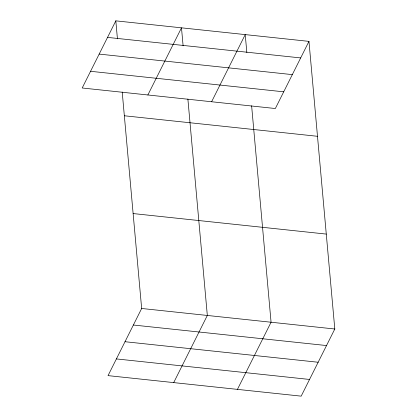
<?xml version="1.0" encoding="UTF-8"?>
<svg xmlns="http://www.w3.org/2000/svg" width="417" height="417" viewBox="0 0 417 417"><rect width="100%" height="100%" fill="white"/><g stroke="black" fill="none" stroke-linecap="round" stroke-linejoin="round"><path stroke-width="0.63" d="M115.822 20.85L82.196 87.992L275.345 108.524L308.966 41.377L115.822 20.85L117.432 38.807M147.868 94.972L181.489 27.83L183.105 45.787M211.607 101.748L245.227 34.606L246.843 52.563M122.212 92.037L141.655 308.476L108.034 375.623L301.178 396.15L334.804 329.008L308.966 41.377M173.701 382.603L207.327 315.455L187.885 99.017M237.44 389.374L271.066 322.232L251.623 105.793M107.534 37.394L300.683 57.921M99.173 54.09L292.322 74.622M90.557 71.297L283.706 91.823M124.344 115.77L317.493 136.296M133.132 213.561L326.276 234.088M141.655 308.476L334.804 329.008M133.372 325.02L326.516 345.552M125.011 341.721L318.155 362.248M116.395 358.922L309.539 379.454"/></g></svg>
